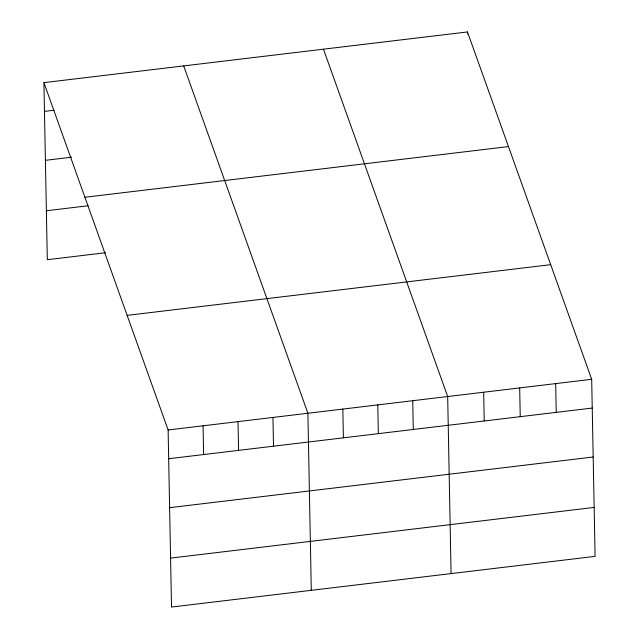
<?xml version="1.0" encoding="UTF-8"?>
<svg xmlns="http://www.w3.org/2000/svg" width="639" height="639" viewBox="0 0 639 639"><rect width="100%" height="100%" fill="white"/><g stroke="black" fill="none" stroke-linecap="round" stroke-linejoin="round"><path stroke-width="0.96" d="M43.915 82.631L467.476 31.95L591.682 379.302L595.085 556.369L171.524 607.05L168.121 429.983L43.915 82.631L47.318 259.698L105.555 252.732M44.466 111.386L54.171 110.227M45.409 160.333L71.616 157.194M84.907 197.259L508.468 146.579M46.375 210.758L88.11 205.758M127.137 315.362L550.698 264.674M168.121 429.983L591.682 379.302M168.672 458.738L592.241 408.057M169.615 507.678L593.176 456.997M170.581 558.111L594.142 507.422M323.462 49.179L447.675 396.531L451.078 573.598M183.689 65.905L307.902 413.257L311.297 590.324M555.682 383.608L556.234 412.363M519.683 387.921L520.234 416.668M483.675 392.226L484.226 420.981M467.476 31.95L467.516 33.931M412.73 400.717L413.281 429.472M377.785 404.894L378.336 433.649M342.839 409.08L343.399 437.835M272.957 417.443L273.508 446.198M238.012 421.62L238.563 450.375M203.066 425.806L203.617 454.561"/></g></svg>
